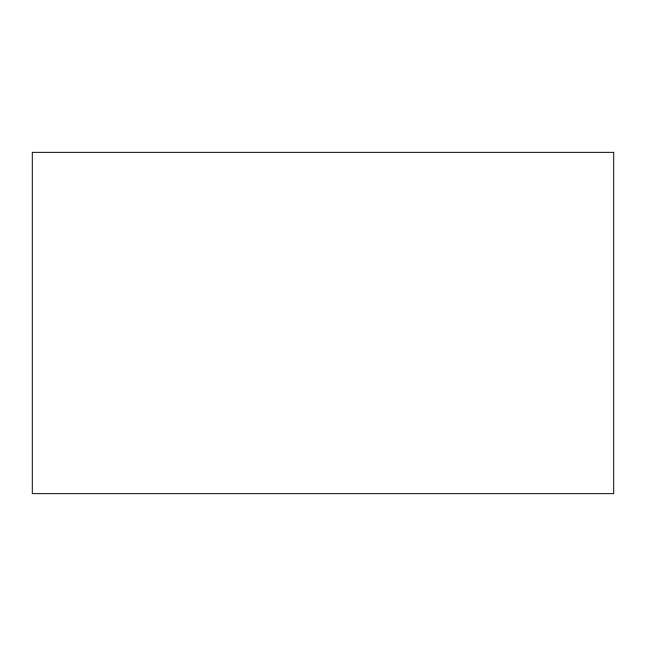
<?xml version="1.0" encoding="UTF-8"?>
<svg xmlns="http://www.w3.org/2000/svg" width="646" height="646" viewBox="0 0 646 646"><rect width="100%" height="100%" fill="white"/><g stroke="black" fill="none" stroke-linecap="round" stroke-linejoin="round"><path stroke-width="0.97" d="M613.7 152.343L32.3 152.343L32.3 493.657L613.7 493.657L613.7 152.343"/></g></svg>
